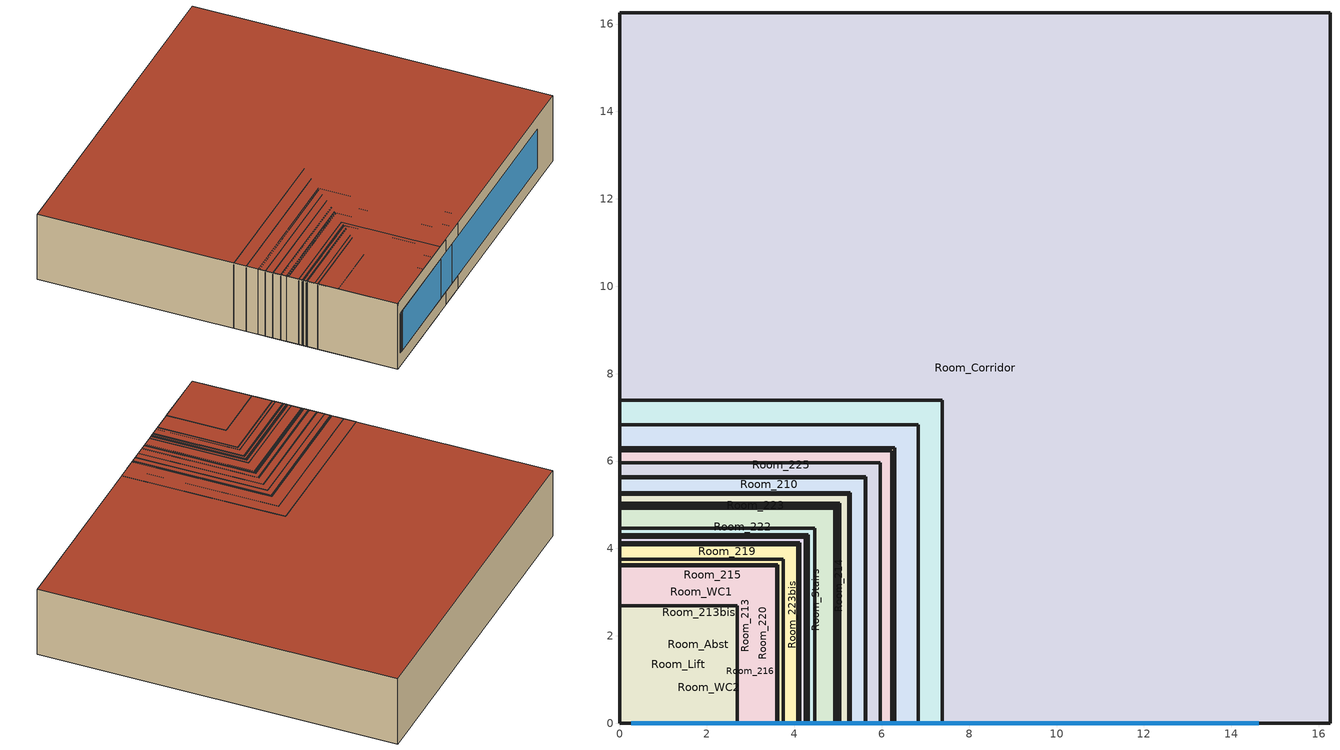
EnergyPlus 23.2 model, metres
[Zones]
Room_211
 floor ground (Int_Floor): 0,0 0,5.02 5.02,5.02 5.02,0 z0
 wall outside (Ext_Wall): 0,0 5.02,0 5.02,5.02 0,5.02 0,0 z0:3.3
 window (Simple_Window_Const): 0.5,0 4.52,0 z0.66:2.64
 roof outside (Ext_Roof): 5.02,0 5.02,5.02 0,5.02 0,0 z3.3
Room_213
 floor ground (Int_Floor): 0,0 0,4.46 4.46,4.46 4.46,0 z0
 wall outside (Ext_Wall): 0,0 4.46,0 4.46,4.46 0,4.46 0,0 z0:3.3
 window (Simple_Window_Const): 0.45,0 4.02,0 z0.66:2.64
 roof outside (Ext_Roof): 4.46,0 4.46,4.46 0,4.46 0,0 z3.3
Room_213bis
 floor ground (Int_Floor): 0,0 0,3.62 3.62,3.62 3.62,0 z0
 wall outside (Ext_Wall): 0,0 3.62,0 3.62,3.62 0,3.62 0,0 z0:3.3
 window (Simple_Window_Const): 0.36,0 3.26,0 z0.66:2.64
 roof outside (Ext_Roof): 3.62,0 3.62,3.62 0,3.62 0,0 z3.3
Room_214
 floor ground (Int_Floor): 0,0 0,6.3 6.3,6.3 6.3,0 z0
 wall outside (Ext_Wall): 0,0 6.3,0 6.3,6.3 0,6.3 0,0 z0:3.3
 window (Simple_Window_Const): 0.63,0 5.67,0 z0.66:2.64
 roof outside (Ext_Roof): 6.3,0 6.3,6.3 0,6.3 0,0 z3.3
Room_216
 floor ground (Int_Floor): 0,0 0,5.97 5.97,5.97 5.97,0 z0
 wall outside (Ext_Wall): 0,0 5.97,0 5.97,5.97 0,5.97 0,0 z0:3.3
 window (Simple_Window_Const): 0.6,0 5.37,0 z0.66:2.64
 roof outside (Ext_Roof): 5.97,0 5.97,5.97 0,5.97 0,0 z3.3
Room_206
 floor ground (Int_Floor): 0,0 0,5.28 5.28,5.28 5.28,0 z0
 wall outside (Ext_Wall): 0,0 5.28,0 5.28,5.28 0,5.28 0,0 z0:3.3
 window (Simple_Window_Const): 0.53,0 4.75,0 z0.66:2.64
 roof outside (Ext_Roof): 5.28,0 5.28,5.28 0,5.28 0,0 z3.3
Room_217
 floor ground (Int_Floor): 0,0 0,5.24 5.24,5.24 5.24,0 z0
 wall outside (Ext_Wall): 0,0 5.24,0 5.24,5.24 0,5.24 0,0 z0:3.3
 window (Simple_Window_Const): 0.52,0 4.72,0 z0.66:2.64
 roof outside (Ext_Roof): 5.24,0 5.24,5.24 0,5.24 0,0 z3.3
Room_222
 floor ground (Int_Floor): 0,0 0,5.62 5.62,5.62 5.62,0 z0
 wall outside (Ext_Wall): 0,0 5.62,0 5.62,5.62 0,5.62 0,0 z0:3.3
 window (Simple_Window_Const): 0.56,0 5.06,0 z0.66:2.64
 roof outside (Ext_Roof): 5.62,0 5.62,5.62 0,5.62 0,0 z3.3
Room_Abst
 floor ground (Int_Floor): 0,0 0,3.6 3.6,3.6 3.6,0 z0
 wall outside (Ext_Wall): 0,0 3.6,0 3.6,3.6 0,3.6 0,0 z0:3.3
 window (Simple_Window_Const): 0.36,0 3.24,0 z0.66:2.64
 roof outside (Ext_Roof): 3.6,0 3.6,3.6 0,3.6 0,0 z3.3
Room_Stairs
 floor ground (Int_Floor): 0,0 0,5.64 5.64,5.64 5.64,0 z0
 wall outside (Ext_Wall): 0,0 5.64,0 5.64,5.64 0,5.64 0,0 z0:3.3
 window (Simple_Window_Const): 0.56,0 5.08,0 z0.66:2.64
 roof outside (Ext_Roof): 5.64,0 5.64,5.64 0,5.64 0,0 z3.3
Room_WC1
 floor ground (Int_Floor): 0,0 0,3.75 3.75,3.75 3.75,0 z0
 wall outside (Ext_Wall): 0,0 3.75,0 3.75,3.75 0,3.75 0,0 z0:3.3
 window (Simple_Window_Const): 0.38,0 3.38,0 z0.66:2.64
 roof outside (Ext_Roof): 3.75,0 3.75,3.75 0,3.75 0,0 z3.3
Room_207
 floor ground (Int_Floor): 0,0 0,4.28 4.28,4.28 4.28,0 z0
 wall outside (Ext_Wall): 0,0 4.28,0 4.28,4.28 0,4.28 0,0 z0:3.3
 window (Simple_Window_Const): 0.43,0 3.85,0 z0.66:2.64
 roof outside (Ext_Roof): 4.28,0 4.28,4.28 0,4.28 0,0 z3.3
Room_Lift
 floor ground (Int_Floor): 0,0 0,2.69 2.69,2.69 2.69,0 z0
 wall outside (Ext_Wall): 0,0 2.69,0 2.69,2.69 0,2.69 0,0 z0:3.3
 window (Simple_Window_Const): 0.27,0 2.42,0 z0.66:2.64
 roof outside (Ext_Roof): 2.69,0 2.69,2.69 0,2.69 0,0 z3.3
Room_Technik
 floor ground (Int_Floor): 0,0 0,5.04 5.04,5.04 5.04,0 z0
 wall outside (Ext_Wall): 0,0 5.04,0 5.04,5.04 0,5.04 0,0 z0:3.3
 window (Simple_Window_Const): 0.5,0 4.53,0 z0.66:2.64
 roof outside (Ext_Roof): 5.04,0 5.04,5.04 0,5.04 0,0 z3.3
Room_Corridor
 floor ground (Int_Floor): 0,0 0,16.26 16.26,16.26 16.26,0 z0
 wall outside (Ext_Wall): 0,0 16.26,0 16.26,16.26 0,16.26 0,0 z0:3.3
 window (Simple_Window_Const): 1.63,0 14.63,0 z0.66:2.64
 roof outside (Ext_Roof): 16.26,0 16.26,16.26 0,16.26 0,0 z3.3
Room_220
 floor ground (Int_Floor): 0,0 0,4.13 4.13,4.13 4.13,0 z0
 wall outside (Ext_Wall): 0,0 4.13,0 4.13,4.13 0,4.13 0,0 z0:3.3
 window (Simple_Window_Const): 0.41,0 3.71,0 z0.66:2.64
 roof outside (Ext_Roof): 4.13,0 4.13,4.13 0,4.13 0,0 z3.3
Room_219
 floor ground (Int_Floor): 0,0 0,4.92 4.92,4.92 4.92,0 z0
 wall outside (Ext_Wall): 0,0 4.92,0 4.92,4.92 0,4.92 0,0 z0:3.3
 window (Simple_Window_Const): 0.49,0 4.43,0 z0.66:2.64
 roof outside (Ext_Roof): 4.92,0 4.92,4.92 0,4.92 0,0 z3.3
Room_223bis
 floor ground (Int_Floor): 0,0 0,4.97 4.97,4.97 4.97,0 z0
 wall outside (Ext_Wall): 0,0 4.97,0 4.97,4.97 0,4.97 0,0 z0:3.3
 window (Simple_Window_Const): 0.5,0 4.47,0 z0.66:2.64
 roof outside (Ext_Roof): 4.97,0 4.97,4.97 0,4.97 0,0 z3.3
Room_223
 floor ground (Int_Floor): 0,0 0,6.24 6.24,6.24 6.24,0 z0
 wall outside (Ext_Wall): 0,0 6.24,0 6.24,6.24 0,6.24 0,0 z0:3.3
 window (Simple_Window_Const): 0.62,0 5.61,0 z0.66:2.64
 roof outside (Ext_Roof): 6.24,0 6.24,6.24 0,6.24 0,0 z3.3
Room_215
 floor ground (Int_Floor): 0,0 0,4.25 4.25,4.25 4.25,0 z0
 wall outside (Ext_Wall): 0,0 4.25,0 4.25,4.25 0,4.25 0,0 z0:3.3
 window (Simple_Window_Const): 0.43,0 3.83,0 z0.66:2.64
 roof outside (Ext_Roof): 4.25,0 4.25,4.25 0,4.25 0,0 z3.3
Room_WC2
 floor ground (Int_Floor): 0,0 0,4.08 4.08,4.08 4.08,0 z0
 wall outside (Ext_Wall): 0,0 4.08,0 4.08,4.08 0,4.08 0,0 z0:3.3
 window (Simple_Window_Const): 0.41,0 3.68,0 z0.66:2.64
 roof outside (Ext_Roof): 4.08,0 4.08,4.08 0,4.08 0,0 z3.3
Room_225
 floor ground (Int_Floor): 0,0 0,7.39 7.39,7.39 7.39,0 z0
 wall outside (Ext_Wall): 0,0 7.39,0 7.39,7.39 0,7.39 0,0 z0:3.3
 window (Simple_Window_Const): 0.74,0 6.65,0 z0.66:2.64
 roof outside (Ext_Roof): 7.39,0 7.39,7.39 0,7.39 0,0 z3.3
Room_201
 floor ground (Int_Floor): 0,0 0,5.24 5.24,5.24 5.24,0 z0
 wall outside (Ext_Wall): 0,0 5.24,0 5.24,5.24 0,5.24 0,0 z0:3.3
 window (Simple_Window_Const): 0.52,0 4.72,0 z0.66:2.64
 roof outside (Ext_Roof): 5.24,0 5.24,5.24 0,5.24 0,0 z3.3
Room_202
 floor ground (Int_Floor): 0,0 0,4.3 4.3,4.3 4.3,0 z0
 wall outside (Ext_Wall): 0,0 4.3,0 4.3,4.3 0,4.3 0,0 z0:3.3
 window (Simple_Window_Const): 0.43,0 3.87,0 z0.66:2.64
 roof outside (Ext_Roof): 4.3,0 4.3,4.3 0,4.3 0,0 z3.3
Room_203
 floor ground (Int_Floor): 0,0 0,4.32 4.32,4.32 4.32,0 z0
 wall outside (Ext_Wall): 0,0 4.32,0 4.32,4.32 0,4.32 0,0 z0:3.3
 window (Simple_Window_Const): 0.43,0 3.89,0 z0.66:2.64
 roof outside (Ext_Roof): 4.32,0 4.32,4.32 0,4.32 0,0 z3.3
Room_204
 floor ground (Int_Floor): 0,0 0,4.26 4.26,4.26 4.26,0 z0
 wall outside (Ext_Wall): 0,0 4.26,0 4.26,4.26 0,4.26 0,0 z0:3.3
 window (Simple_Window_Const): 0.43,0 3.83,0 z0.66:2.64
 roof outside (Ext_Roof): 4.26,0 4.26,4.26 0,4.26 0,0 z3.3
Room_205
 floor ground (Int_Floor): 0,0 0,5.24 5.24,5.24 5.24,0 z0
 wall outside (Ext_Wall): 0,0 5.24,0 5.24,5.24 0,5.24 0,0 z0:3.3
 window (Simple_Window_Const): 0.52,0 4.72,0 z0.66:2.64
 roof outside (Ext_Roof): 5.24,0 5.24,5.24 0,5.24 0,0 z3.3
Room_210
 floor ground (Int_Floor): 0,0 0,6.83 6.83,6.83 6.83,0 z0
 wall outside (Ext_Wall): 0,0 6.83,0 6.83,6.83 0,6.83 0,0 z0:3.3
 window (Simple_Window_Const): 0.68,0 6.15,0 z0.66:2.64
 roof outside (Ext_Roof): 6.83,0 6.83,6.83 0,6.83 0,0 z3.3
[Building]
Archetype_Office: North Axis {deg}=0; Terrain=City; Loads Convergence Tolerance Value {W}=0.001; Temperature Convergence Tolerance Value {deltaC}=0.01; Solar Distribution=FullExterior; Maximum Number of Warmup Days=100; Minimum Number of Warmup Days=6
[Material] Thermal Absorptance=0.9
Name | Roughness | Thickness {m} | Conductivity {W/m-K} | Density {kg/m3} | Specific Heat {J/kg-K} | Solar Absorptance | Visible Absorptance
Concrete_200mm | MediumRough | 0.2 | 1.4 | 2100 | 840 | 0.7 | 0.7
Insulation_EPS | MediumSmooth | 0.08 | 0.04 | 25 | 1400 | 0.7 | 0.7
Plaster_15mm | Smooth | 0.015 | 0.7 | 1400 | 840 | 0.5 | 0.5
[Construction]
Ext_Wall: Plaster_15mm, Insulation_EPS, Concrete_200mm, Plaster_15mm
Int_Floor: Concrete_200mm
Ext_Roof: Plaster_15mm, Insulation_EPS, Concrete_200mm
Simple_Window_Const: Simple_Window
[WindowMaterial:SimpleGlazingSystem]
Simple_Window: U-Factor {W/m2-K}=2; Solar Heat Gain Coefficient=0.4
[Zone] Type=1; Multiplier=1; Ceiling Height {m}=autocalculate
Name | Volume {m3}
Room_211 | 83.1502
Room_213 | 65.7138
Room_213bis | 43.2991
Room_214 | 130.987
Room_216 | 117.489
Room_206 | 91.9429
Room_217 | 90.721
Room_222 | 104.343
Room_Abst | 42.8139
Room_Stairs | 104.947
Room_WC1 | 46.4551
Room_207 | 60.5133
Room_Lift | 23.9026
Room_Technik | 83.7862
Room_Corridor | 872.324
Room_220 | 56.2077
Room_219 | 79.9989
Room_223bis | 81.399
Room_223 | 128.289
Room_215 | 59.658
Room_WC2 | 55.0545
Room_225 | 180.163
Room_201 | 90.7175
Room_202 | 61.1323
Room_203 | 61.503
Room_204 | 59.8524
Room_205 | 90.7548
Room_210 | 153.988
[People] Number of People Schedule=Office Occupancy; Number of People Calculation Method=People/Area; People per Zone Floor Area {person/m2}=0.05; Fraction Radiant=0.3; Sensible Heat Fraction=autocalculate; Activity Level Schedule=Activity Level Schedule
Name | Zone or ZoneList or Space or SpaceList
Room_211_People | Room_211
Room_213_People | Room_213
Room_213bis_People | Room_213bis
Room_214_People | Room_214
Room_216_People | Room_216
Room_206_People | Room_206
Room_217_People | Room_217
Room_222_People | Room_222
Room_Abst_People | Room_Abst
Room_Stairs_People | Room_Stairs
Room_WC1_People | Room_WC1
Room_207_People | Room_207
Room_Lift_People | Room_Lift
Room_Technik_People | Room_Technik
Room_Corridor_People | Room_Corridor
Room_220_People | Room_220
Room_219_People | Room_219
Room_223bis_People | Room_223bis
Room_223_People | Room_223
Room_215_People | Room_215
Room_WC2_People | Room_WC2
Room_225_People | Room_225
Room_201_People | Room_201
Room_202_People | Room_202
Room_203_People | Room_203
Room_204_People | Room_204
Room_205_People | Room_205
Room_210_People | Room_210
[Lights] Schedule=Office Occupancy; Design Level Calculation Method=Watts/Area; Watts per Floor Area {W/m2}=10; Return Air Fraction=0; Fraction Radiant=0.72; Fraction Visible=0.18; Fraction Replaceable=1
Name | Zone or ZoneList or Space or SpaceList
Room_211_Lights | Room_211
Room_213_Lights | Room_213
Room_213bis_Lights | Room_213bis
Room_214_Lights | Room_214
Room_216_Lights | Room_216
Room_206_Lights | Room_206
Room_217_Lights | Room_217
Room_222_Lights | Room_222
Room_Abst_Lights | Room_Abst
Room_Stairs_Lights | Room_Stairs
Room_WC1_Lights | Room_WC1
Room_207_Lights | Room_207
Room_Lift_Lights | Room_Lift
Room_Technik_Lights | Room_Technik
Room_Corridor_Lights | Room_Corridor
Room_220_Lights | Room_220
Room_219_Lights | Room_219
Room_223bis_Lights | Room_223bis
Room_223_Lights | Room_223
Room_215_Lights | Room_215
Room_WC2_Lights | Room_WC2
Room_225_Lights | Room_225
Room_201_Lights | Room_201
Room_202_Lights | Room_202
Room_203_Lights | Room_203
Room_204_Lights | Room_204
Room_205_Lights | Room_205
Room_210_Lights | Room_210
[ElectricEquipment] Schedule=Office Occupancy; Design Level Calculation Method=Watts/Area; Watts per Floor Area {W/m2}=12; Fraction Latent=0; Fraction Radiant=0.5; Fraction Lost=0
Name | Zone or ZoneList or Space or SpaceList
Room_211_Equipment | Room_211
Room_213_Equipment | Room_213
Room_213bis_Equipment | Room_213bis
Room_214_Equipment | Room_214
Room_216_Equipment | Room_216
Room_206_Equipment | Room_206
Room_217_Equipment | Room_217
Room_222_Equipment | Room_222
Room_Abst_Equipment | Room_Abst
Room_Stairs_Equipment | Room_Stairs
Room_WC1_Equipment | Room_WC1
Room_207_Equipment | Room_207
Room_Lift_Equipment | Room_Lift
Room_Technik_Equipment | Room_Technik
Room_Corridor_Equipment | Room_Corridor
Room_220_Equipment | Room_220
Room_219_Equipment | Room_219
Room_223bis_Equipment | Room_223bis
Room_223_Equipment | Room_223
Room_215_Equipment | Room_215
Room_WC2_Equipment | Room_WC2
Room_225_Equipment | Room_225
Room_201_Equipment | Room_201
Room_202_Equipment | Room_202
Room_203_Equipment | Room_203
Room_204_Equipment | Room_204
Room_205_Equipment | Room_205
Room_210_Equipment | Room_210
[ZoneInfiltration:DesignFlowRate] Schedule=Always On; Design Flow Rate Calculation Method=AirChanges/Hour; Air Changes per Hour {1/hr}=0.5
Name | Zone or ZoneList or Space or SpaceList
Room_211_Infiltration | Room_211
Room_213_Infiltration | Room_213
Room_213bis_Infiltration | Room_213bis
Room_214_Infiltration | Room_214
Room_216_Infiltration | Room_216
Room_206_Infiltration | Room_206
Room_217_Infiltration | Room_217
Room_222_Infiltration | Room_222
Room_Abst_Infiltration | Room_Abst
Room_Stairs_Infiltration | Room_Stairs
Room_WC1_Infiltration | Room_WC1
Room_207_Infiltration | Room_207
Room_Lift_Infiltration | Room_Lift
Room_Technik_Infiltration | Room_Technik
Room_Corridor_Infiltration | Room_Corridor
Room_220_Infiltration | Room_220
Room_219_Infiltration | Room_219
Room_223bis_Infiltration | Room_223bis
Room_223_Infiltration | Room_223
Room_215_Infiltration | Room_215
Room_WC2_Infiltration | Room_WC2
Room_225_Infiltration | Room_225
Room_201_Infiltration | Room_201
Room_202_Infiltration | Room_202
Room_203_Infiltration | Room_203
Room_204_Infiltration | Room_204
Room_205_Infiltration | Room_205
Room_210_Infiltration | Room_210
[ZoneControl:Thermostat] Control Type Schedule=HVACTemplate-Always 4
Name | Zone or ZoneList | Control
Room_211 Thermostat | Room_211 | Room_211 Dual SP
Room_213 Thermostat | Room_213 | Room_213 Dual SP
Room_213bis Thermostat | Room_213bis | Room_213bis Dual SP
Room_214 Thermostat | Room_214 | Room_214 Dual SP
Room_216 Thermostat | Room_216 | Room_216 Dual SP
Room_206 Thermostat | Room_206 | Room_206 Dual SP
Room_217 Thermostat | Room_217 | Room_217 Dual SP
Room_222 Thermostat | Room_222 | Room_222 Dual SP
Room_Abst Thermostat | Room_Abst | Room_Abst Dual SP
Room_Stairs Thermostat | Room_Stairs | Room_Stairs Dual SP
Room_WC1 Thermostat | Room_WC1 | Room_WC1 Dual SP
Room_207 Thermostat | Room_207 | Room_207 Dual SP
Room_Lift Thermostat | Room_Lift | Room_Lift Dual SP
Room_Technik Thermostat | Room_Technik | Room_Technik Dual SP
Room_Corridor Thermostat | Room_Corridor | Room_Corridor Dual SP
Room_220 Thermostat | Room_220 | Room_220 Dual SP
Room_219 Thermostat | Room_219 | Room_219 Dual SP
Room_223bis Thermostat | Room_223bis | Room_223bis Dual SP
Room_223 Thermostat | Room_223 | Room_223 Dual SP
Room_215 Thermostat | Room_215 | Room_215 Dual SP
Room_WC2 Thermostat | Room_WC2 | Room_WC2 Dual SP
Room_225 Thermostat | Room_225 | Room_225 Dual SP
Room_201 Thermostat | Room_201 | Room_201 Dual SP
Room_202 Thermostat | Room_202 | Room_202 Dual SP
Room_203 Thermostat | Room_203 | Room_203 Dual SP
Room_204 Thermostat | Room_204 | Room_204 Dual SP
Room_205 Thermostat | Room_205 | Room_205 Dual SP
Room_210 Thermostat | Room_210 | Room_210 Dual SP
[ThermostatSetpoint:DualSetpoint] Heating Setpoint Temperature Schedule=Heating Setpoint Schedule; Cooling Setpoint Temperature Schedule=Cooling Setpoint Schedule
Room_211 Dual SP; Room_213 Dual SP; Room_213bis Dual SP; Room_214 Dual SP; Room_216 Dual SP; Room_206 Dual SP; Room_217 Dual SP; Room_222 Dual SP; Room_Abst Dual SP; Room_Stairs Dual SP; Room_WC1 Dual SP; Room_207 Dual SP; Room_Lift Dual SP; Room_Technik Dual SP; Room_Corridor Dual SP; Room_220 Dual SP; Room_219 Dual SP; Room_223bis Dual SP; Room_223 Dual SP; Room_215 Dual SP; Room_WC2 Dual SP; Room_225 Dual SP; Room_201 Dual SP; Room_202 Dual SP; Room_203 Dual SP; Room_204 Dual SP; Room_205 Dual SP; Room_210 Dual SP
[Zone equipment]
Room_211: Room_211 Ideal Loads
Room_213: Room_213 Ideal Loads
Room_213bis: Room_213bis Ideal Loads
Room_214: Room_214 Ideal Loads
Room_216: Room_216 Ideal Loads
Room_206: Room_206 Ideal Loads
Room_217: Room_217 Ideal Loads
Room_222: Room_222 Ideal Loads
Room_Abst: Room_Abst Ideal Loads
Room_Stairs: Room_Stairs Ideal Loads
Room_WC1: Room_WC1 Ideal Loads
Room_207: Room_207 Ideal Loads
Room_Lift: Room_Lift Ideal Loads
Room_Technik: Room_Technik Ideal Loads
Room_Corridor: Room_Corridor Ideal Loads
Room_220: Room_220 Ideal Loads
Room_219: Room_219 Ideal Loads
Room_223bis: Room_223bis Ideal Loads
Room_223: Room_223 Ideal Loads
Room_215: Room_215 Ideal Loads
Room_WC2: Room_WC2 Ideal Loads
Room_225: Room_225 Ideal Loads
Room_201: Room_201 Ideal Loads
Room_202: Room_202 Ideal Loads
Room_203: Room_203 Ideal Loads
Room_204: Room_204 Ideal Loads
Room_205: Room_205 Ideal Loads
Room_210: Room_210 Ideal Loads
[ZoneHVAC:IdealLoadsAirSystem] Availability Schedule=Always On; Maximum Heating Supply Air Temperature [C]=50; Minimum Cooling Supply Air Temperature [C]=13; Maximum Heating Supply Air Humidity Ratio=0.0156; Minimum Cooling Supply Air Humidity Ratio=0.0077; Heating Limit=LimitCapacity; Maximum Sensible Heating Capacity {W}=3000; Cooling Limit=LimitCapacity; Maximum Total Cooling Capacity {W}=3000; Dehumidification Control Type=ConstantSensibleHeatRatio; Cooling Sensible Heat Ratio=0.7; Humidification Control Type=None; Demand Controlled Ventilation Type=None; Outdoor Air Economizer Type=NoEconomizer; Heat Recovery Type=None; Sensible Heat Recovery Effectiveness=0.7; Latent Heat Recovery Effectiveness=0.65
Room_211 Ideal Loads; Room_213 Ideal Loads; Room_213bis Ideal Loads; Room_214 Ideal Loads; Room_216 Ideal Loads; Room_206 Ideal Loads; Room_217 Ideal Loads; Room_222 Ideal Loads; Room_Abst Ideal Loads; Room_Stairs Ideal Loads; Room_WC1 Ideal Loads; Room_207 Ideal Loads; Room_Lift Ideal Loads; Room_Technik Ideal Loads; Room_Corridor Ideal Loads; Room_220 Ideal Loads; Room_219 Ideal Loads; Room_223bis Ideal Loads; Room_223 Ideal Loads; Room_215 Ideal Loads; Room_WC2 Ideal Loads; Room_225 Ideal Loads; Room_201 Ideal Loads; Room_202 Ideal Loads; Room_203 Ideal Loads; Room_204 Ideal Loads; Room_205 Ideal Loads; Room_210 Ideal Loads
[Schedule:Compact]
Always On: Through: 12/31, For: AllDays, Until: 24:00, 1
HVACTemplate-Always 4: Through: 12/31, For: AllDays, Until: 24:00, 4
Heating Setpoint Schedule: Through: 12/31, For: Weekdays, Until: 7:00, 18, Until: 20:00, 23, Until: 24:00, 18, For: AllOtherDays, Until: 24:00, 18
Cooling Setpoint Schedule: Through: 12/31, For: Weekdays, Until: 7:00, 30, Until: 20:00, 25, Until: 24:00, 30, For: AllOtherDays, Until: 24:00, 30
Office Occupancy: Through: 12/31, For: Weekdays, Until: 7:00, 0, Until: 8:00, 0.1, Until: 9:00, 0.9, Until: 17:00, 1, Until: 18:00, 0.8, Until: 20:00, 0.3, Until: 21:00, 0.1, Until: 24:00, 0, For: AllOtherDays, Until: 24:00, 0
Activity Level Schedule: Through: 12/31, For: AllDays, Until: 24:00, 120
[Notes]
--- Global Geometry Rules ---
ZONE: Room_211
